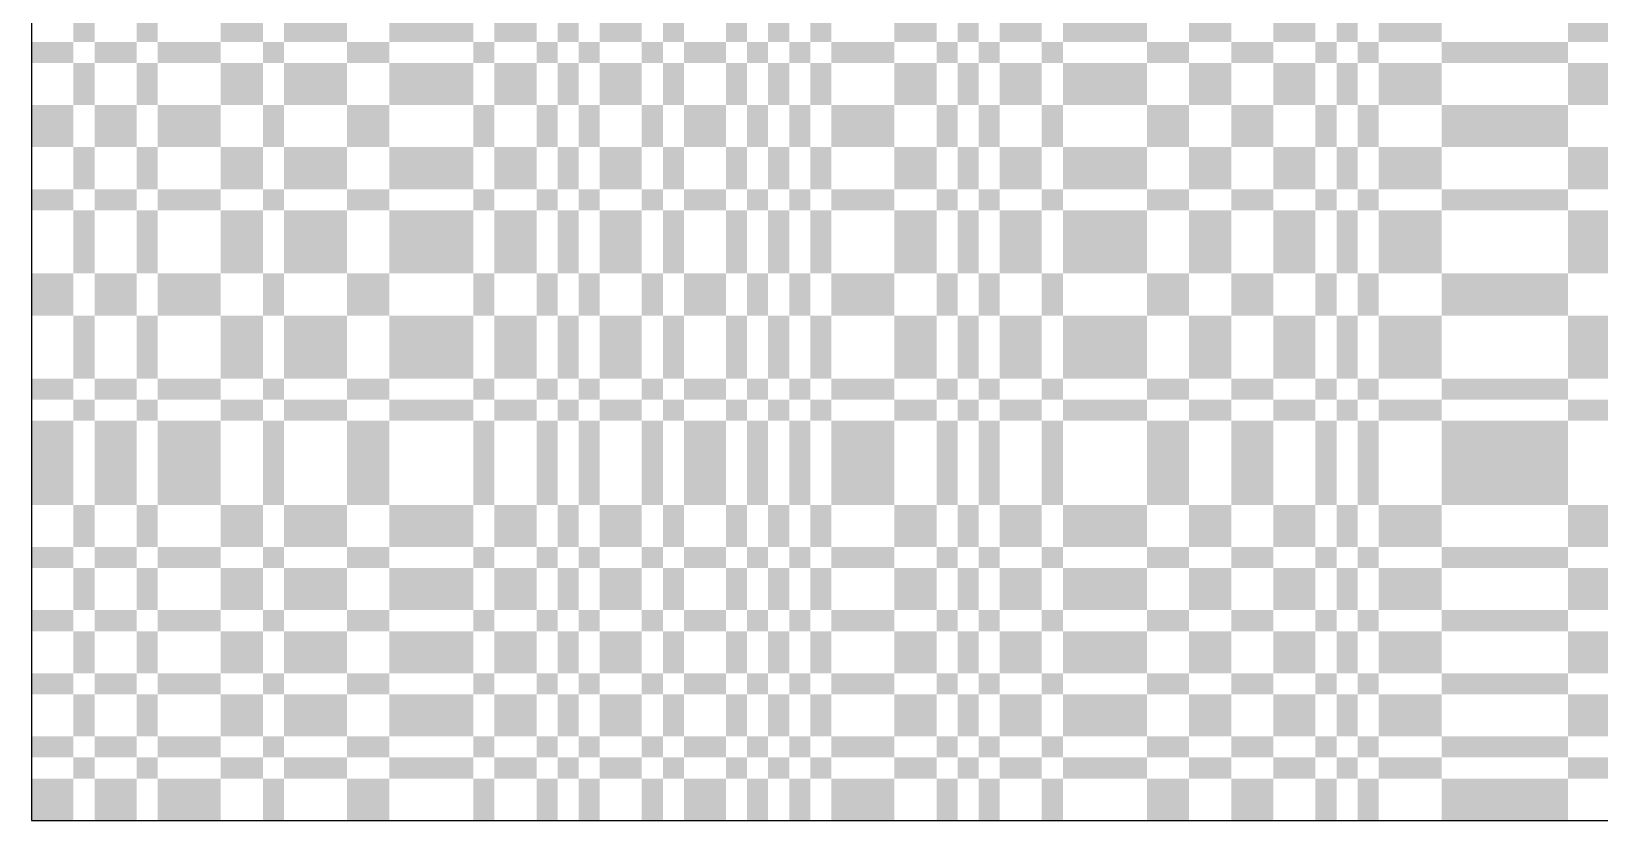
# Model space of a CAD drawing. Extents: x 0 to 10, y 0 to 10.
# Drawn here: x 1 to 2.49, y 1 to 1.75 of the extents above; entities that cross this region are included whole.
import ezdxf

# ---------------------------------------------------------------- set-up
doc = ezdxf.new("R2010")
doc.units = 0
doc.header["$MEASUREMENT"] = 0
doc.layers.add('CHROME', color=7, linetype='Continuous')
doc.layers.add('OUTLINE', color=7, linetype='Continuous')

msp = doc.modelspace()

# ---------------------------------------------------------------- linework, layer by layer
at = {"layer": 'CHROME'}
for points in [[(1.04, 1.74), (1.06, 1.74), (1.04, 1.76), (1.06, 1.76)], [(1.1, 1.74), (1.12, 1.74), (1.1, 1.76), (1.12, 1.76)], [(1.18, 1.74), (1.22, 1.74), (1.18, 1.76), (1.22, 1.76)], [(1.24, 1.74), (1.3, 1.74), (1.24, 1.76), (1.3, 1.76)], [(1.34, 1.74), (1.42, 1.74), (1.34, 1.76), (1.42, 1.76)], [(1.44, 1.74), (1.48, 1.74), (1.44, 1.76), (1.48, 1.76)], [(1.5, 1.74), (1.52, 1.74), (1.5, 1.76), (1.52, 1.76)], [(1.54, 1.74), (1.58, 1.74), (1.54, 1.76), (1.58, 1.76)], [(1.6, 1.74), (1.62, 1.74), (1.6, 1.76), (1.62, 1.76)], [(1.66, 1.74), (1.68, 1.74), (1.66, 1.76), (1.68, 1.76)], [(1.7, 1.74), (1.72, 1.74), (1.7, 1.76), (1.72, 1.76)], [(1.74, 1.74), (1.76, 1.74), (1.74, 1.76), (1.76, 1.76)], [(1.82, 1.74), (1.86, 1.74), (1.82, 1.76), (1.86, 1.76)], [(1.88, 1.74), (1.9, 1.74), (1.88, 1.76), (1.9, 1.76)], [(1.92, 1.74), (1.96, 1.74), (1.92, 1.76), (1.96, 1.76)], [(1.98, 1.74), (2.06, 1.74), (1.98, 1.76), (2.06, 1.76)], [(2.1, 1.74), (2.14, 1.74), (2.1, 1.76), (2.14, 1.76)], [(2.18, 1.74), (2.22, 1.74), (2.18, 1.76), (2.22, 1.76)], [(2.24, 1.74), (2.26, 1.74), (2.24, 1.76), (2.26, 1.76)], [(2.28, 1.74), (2.34, 1.74), (2.28, 1.76), (2.34, 1.76)], [(2.46, 1.74), (2.52, 1.74), (2.46, 1.76), (2.52, 1.76)], [(1, 1.72), (1.04, 1.72), (1, 1.74), (1.04, 1.74)], [(1.06, 1.72), (1.1, 1.72), (1.06, 1.74), (1.1, 1.74)], [(1.12, 1.72), (1.18, 1.72), (1.12, 1.74), (1.18, 1.74)], [(1.22, 1.72), (1.24, 1.72), (1.22, 1.74), (1.24, 1.74)], [(1.3, 1.72), (1.34, 1.72), (1.3, 1.74), (1.34, 1.74)], [(1.42, 1.72), (1.44, 1.72), (1.42, 1.74), (1.44, 1.74)], [(1.48, 1.72), (1.5, 1.72), (1.48, 1.74), (1.5, 1.74)], [(1.52, 1.72), (1.54, 1.72), (1.52, 1.74), (1.54, 1.74)], [(1.58, 1.72), (1.6, 1.72), (1.58, 1.74), (1.6, 1.74)], [(1.62, 1.72), (1.66, 1.72), (1.62, 1.74), (1.66, 1.74)], [(1.68, 1.72), (1.7, 1.72), (1.68, 1.74), (1.7, 1.74)], [(1.72, 1.72), (1.74, 1.72), (1.72, 1.74), (1.74, 1.74)], [(1.76, 1.72), (1.82, 1.72), (1.76, 1.74), (1.82, 1.74)], [(1.86, 1.72), (1.88, 1.72), (1.86, 1.74), (1.88, 1.74)], [(1.9, 1.72), (1.92, 1.72), (1.9, 1.74), (1.92, 1.74)], [(1.96, 1.72), (1.98, 1.72), (1.96, 1.74), (1.98, 1.74)], [(2.06, 1.72), (2.1, 1.72), (2.06, 1.74), (2.1, 1.74)], [(2.14, 1.72), (2.18, 1.72), (2.14, 1.74), (2.18, 1.74)], [(2.22, 1.72), (2.24, 1.72), (2.22, 1.74), (2.24, 1.74)], [(2.26, 1.72), (2.28, 1.72), (2.26, 1.74), (2.28, 1.74)], [(2.34, 1.72), (2.46, 1.72), (2.34, 1.74), (2.46, 1.74)], [(1.04, 1.68), (1.06, 1.68), (1.04, 1.72), (1.06, 1.72)], [(1.1, 1.68), (1.12, 1.68), (1.1, 1.72), (1.12, 1.72)], [(1.18, 1.68), (1.22, 1.68), (1.18, 1.72), (1.22, 1.72)], [(1.24, 1.68), (1.3, 1.68), (1.24, 1.72), (1.3, 1.72)], [(1.34, 1.68), (1.42, 1.68), (1.34, 1.72), (1.42, 1.72)], [(1.44, 1.68), (1.48, 1.68), (1.44, 1.72), (1.48, 1.72)], [(1.5, 1.68), (1.52, 1.68), (1.5, 1.72), (1.52, 1.72)], [(1.54, 1.68), (1.58, 1.68), (1.54, 1.72), (1.58, 1.72)], [(1.6, 1.68), (1.62, 1.68), (1.6, 1.72), (1.62, 1.72)], [(1.66, 1.68), (1.68, 1.68), (1.66, 1.72), (1.68, 1.72)], [(1.7, 1.68), (1.72, 1.68), (1.7, 1.72), (1.72, 1.72)], [(1.74, 1.68), (1.76, 1.68), (1.74, 1.72), (1.76, 1.72)], [(1.82, 1.68), (1.86, 1.68), (1.82, 1.72), (1.86, 1.72)], [(1.88, 1.68), (1.9, 1.68), (1.88, 1.72), (1.9, 1.72)], [(1.92, 1.68), (1.96, 1.68), (1.92, 1.72), (1.96, 1.72)], [(1.98, 1.68), (2.06, 1.68), (1.98, 1.72), (2.06, 1.72)], [(2.1, 1.68), (2.14, 1.68), (2.1, 1.72), (2.14, 1.72)], [(2.18, 1.68), (2.22, 1.68), (2.18, 1.72), (2.22, 1.72)], [(2.24, 1.68), (2.26, 1.68), (2.24, 1.72), (2.26, 1.72)], [(2.28, 1.68), (2.34, 1.68), (2.28, 1.72), (2.34, 1.72)], [(2.46, 1.68), (2.52, 1.68), (2.46, 1.72), (2.52, 1.72)], [(1, 1.64), (1.04, 1.64), (1, 1.68), (1.04, 1.68)], [(1.06, 1.64), (1.1, 1.64), (1.06, 1.68), (1.1, 1.68)], [(1.12, 1.64), (1.18, 1.64), (1.12, 1.68), (1.18, 1.68)], [(1.22, 1.64), (1.24, 1.64), (1.22, 1.68), (1.24, 1.68)], [(1.3, 1.64), (1.34, 1.64), (1.3, 1.68), (1.34, 1.68)], [(1.42, 1.64), (1.44, 1.64), (1.42, 1.68), (1.44, 1.68)], [(1.48, 1.64), (1.5, 1.64), (1.48, 1.68), (1.5, 1.68)], [(1.52, 1.64), (1.54, 1.64), (1.52, 1.68), (1.54, 1.68)], [(1.58, 1.64), (1.6, 1.64), (1.58, 1.68), (1.6, 1.68)], [(1.62, 1.64), (1.66, 1.64), (1.62, 1.68), (1.66, 1.68)], [(1.68, 1.64), (1.7, 1.64), (1.68, 1.68), (1.7, 1.68)], [(1.72, 1.64), (1.74, 1.64), (1.72, 1.68), (1.74, 1.68)], [(1.76, 1.64), (1.82, 1.64), (1.76, 1.68), (1.82, 1.68)], [(1.86, 1.64), (1.88, 1.64), (1.86, 1.68), (1.88, 1.68)], [(1.9, 1.64), (1.92, 1.64), (1.9, 1.68), (1.92, 1.68)], [(1.96, 1.64), (1.98, 1.64), (1.96, 1.68), (1.98, 1.68)], [(2.06, 1.64), (2.1, 1.64), (2.06, 1.68), (2.1, 1.68)], [(2.14, 1.64), (2.18, 1.64), (2.14, 1.68), (2.18, 1.68)], [(2.22, 1.64), (2.24, 1.64), (2.22, 1.68), (2.24, 1.68)], [(2.26, 1.64), (2.28, 1.64), (2.26, 1.68), (2.28, 1.68)], [(2.34, 1.64), (2.46, 1.64), (2.34, 1.68), (2.46, 1.68)], [(1.04, 1.6), (1.06, 1.6), (1.04, 1.64), (1.06, 1.64)], [(1.1, 1.6), (1.12, 1.6), (1.1, 1.64), (1.12, 1.64)], [(1.18, 1.6), (1.22, 1.6), (1.18, 1.64), (1.22, 1.64)], [(1.24, 1.6), (1.3, 1.6), (1.24, 1.64), (1.3, 1.64)], [(1.34, 1.6), (1.42, 1.6), (1.34, 1.64), (1.42, 1.64)], [(1.44, 1.6), (1.48, 1.6), (1.44, 1.64), (1.48, 1.64)], [(1.5, 1.6), (1.52, 1.6), (1.5, 1.64), (1.52, 1.64)], [(1.54, 1.6), (1.58, 1.6), (1.54, 1.64), (1.58, 1.64)], [(1.6, 1.6), (1.62, 1.6), (1.6, 1.64), (1.62, 1.64)], [(1.66, 1.6), (1.68, 1.6), (1.66, 1.64), (1.68, 1.64)], [(1.7, 1.6), (1.72, 1.6), (1.7, 1.64), (1.72, 1.64)], [(1.74, 1.6), (1.76, 1.6), (1.74, 1.64), (1.76, 1.64)], [(1.82, 1.6), (1.86, 1.6), (1.82, 1.64), (1.86, 1.64)], [(1.88, 1.6), (1.9, 1.6), (1.88, 1.64), (1.9, 1.64)], [(1.92, 1.6), (1.96, 1.6), (1.92, 1.64), (1.96, 1.64)], [(1.98, 1.6), (2.06, 1.6), (1.98, 1.64), (2.06, 1.64)], [(2.1, 1.6), (2.14, 1.6), (2.1, 1.64), (2.14, 1.64)], [(2.18, 1.6), (2.22, 1.6), (2.18, 1.64), (2.22, 1.64)], [(2.24, 1.6), (2.26, 1.6), (2.24, 1.64), (2.26, 1.64)], [(2.28, 1.6), (2.34, 1.6), (2.28, 1.64), (2.34, 1.64)], [(2.46, 1.6), (2.52, 1.6), (2.46, 1.64), (2.52, 1.64)], [(1, 1.58), (1.04, 1.58), (1, 1.6), (1.04, 1.6)], [(1.06, 1.58), (1.1, 1.58), (1.06, 1.6), (1.1, 1.6)], [(1.12, 1.58), (1.18, 1.58), (1.12, 1.6), (1.18, 1.6)], [(1.22, 1.58), (1.24, 1.58), (1.22, 1.6), (1.24, 1.6)], [(1.3, 1.58), (1.34, 1.58), (1.3, 1.6), (1.34, 1.6)], [(1.42, 1.58), (1.44, 1.58), (1.42, 1.6), (1.44, 1.6)], [(1.48, 1.58), (1.5, 1.58), (1.48, 1.6), (1.5, 1.6)], [(1.52, 1.58), (1.54, 1.58), (1.52, 1.6), (1.54, 1.6)], [(1.58, 1.58), (1.6, 1.58), (1.58, 1.6), (1.6, 1.6)], [(1.62, 1.58), (1.66, 1.58), (1.62, 1.6), (1.66, 1.6)], [(1.68, 1.58), (1.7, 1.58), (1.68, 1.6), (1.7, 1.6)], [(1.72, 1.58), (1.74, 1.58), (1.72, 1.6), (1.74, 1.6)], [(1.76, 1.58), (1.82, 1.58), (1.76, 1.6), (1.82, 1.6)], [(1.86, 1.58), (1.88, 1.58), (1.86, 1.6), (1.88, 1.6)], [(1.9, 1.58), (1.92, 1.58), (1.9, 1.6), (1.92, 1.6)], [(1.96, 1.58), (1.98, 1.58), (1.96, 1.6), (1.98, 1.6)], [(2.06, 1.58), (2.1, 1.58), (2.06, 1.6), (2.1, 1.6)], [(2.14, 1.58), (2.18, 1.58), (2.14, 1.6), (2.18, 1.6)], [(2.22, 1.58), (2.24, 1.58), (2.22, 1.6), (2.24, 1.6)], [(2.26, 1.58), (2.28, 1.58), (2.26, 1.6), (2.28, 1.6)], [(2.34, 1.58), (2.46, 1.58), (2.34, 1.6), (2.46, 1.6)], [(1.04, 1.52), (1.06, 1.52), (1.04, 1.58), (1.06, 1.58)], [(1.1, 1.52), (1.12, 1.52), (1.1, 1.58), (1.12, 1.58)], [(1.18, 1.52), (1.22, 1.52), (1.18, 1.58), (1.22, 1.58)], [(1.24, 1.52), (1.3, 1.52), (1.24, 1.58), (1.3, 1.58)], [(1.34, 1.52), (1.42, 1.52), (1.34, 1.58), (1.42, 1.58)], [(1.44, 1.52), (1.48, 1.52), (1.44, 1.58), (1.48, 1.58)], [(1.5, 1.52), (1.52, 1.52), (1.5, 1.58), (1.52, 1.58)], [(1.54, 1.52), (1.58, 1.52), (1.54, 1.58), (1.58, 1.58)], [(1.6, 1.52), (1.62, 1.52), (1.6, 1.58), (1.62, 1.58)], [(1.66, 1.52), (1.68, 1.52), (1.66, 1.58), (1.68, 1.58)], [(1.7, 1.52), (1.72, 1.52), (1.7, 1.58), (1.72, 1.58)], [(1.74, 1.52), (1.76, 1.52), (1.74, 1.58), (1.76, 1.58)], [(1.82, 1.52), (1.86, 1.52), (1.82, 1.58), (1.86, 1.58)], [(1.88, 1.52), (1.9, 1.52), (1.88, 1.58), (1.9, 1.58)], [(1.92, 1.52), (1.96, 1.52), (1.92, 1.58), (1.96, 1.58)], [(1.98, 1.52), (2.06, 1.52), (1.98, 1.58), (2.06, 1.58)], [(2.1, 1.52), (2.14, 1.52), (2.1, 1.58), (2.14, 1.58)], [(2.18, 1.52), (2.22, 1.52), (2.18, 1.58), (2.22, 1.58)], [(2.24, 1.52), (2.26, 1.52), (2.24, 1.58), (2.26, 1.58)], [(2.28, 1.52), (2.34, 1.52), (2.28, 1.58), (2.34, 1.58)], [(2.46, 1.52), (2.52, 1.52), (2.46, 1.58), (2.52, 1.58)], [(1, 1.48), (1.04, 1.48), (1, 1.52), (1.04, 1.52)], [(1.06, 1.48), (1.1, 1.48), (1.06, 1.52), (1.1, 1.52)], [(1.12, 1.48), (1.18, 1.48), (1.12, 1.52), (1.18, 1.52)], [(1.22, 1.48), (1.24, 1.48), (1.22, 1.52), (1.24, 1.52)], [(1.3, 1.48), (1.34, 1.48), (1.3, 1.52), (1.34, 1.52)], [(1.42, 1.48), (1.44, 1.48), (1.42, 1.52), (1.44, 1.52)], [(1.48, 1.48), (1.5, 1.48), (1.48, 1.52), (1.5, 1.52)], [(1.52, 1.48), (1.54, 1.48), (1.52, 1.52), (1.54, 1.52)], [(1.58, 1.48), (1.6, 1.48), (1.58, 1.52), (1.6, 1.52)], [(1.62, 1.48), (1.66, 1.48), (1.62, 1.52), (1.66, 1.52)], [(1.68, 1.48), (1.7, 1.48), (1.68, 1.52), (1.7, 1.52)], [(1.72, 1.48), (1.74, 1.48), (1.72, 1.52), (1.74, 1.52)], [(1.76, 1.48), (1.82, 1.48), (1.76, 1.52), (1.82, 1.52)], [(1.86, 1.48), (1.88, 1.48), (1.86, 1.52), (1.88, 1.52)], [(1.9, 1.48), (1.92, 1.48), (1.9, 1.52), (1.92, 1.52)], [(1.96, 1.48), (1.98, 1.48), (1.96, 1.52), (1.98, 1.52)], [(2.06, 1.48), (2.1, 1.48), (2.06, 1.52), (2.1, 1.52)], [(2.14, 1.48), (2.18, 1.48), (2.14, 1.52), (2.18, 1.52)], [(2.22, 1.48), (2.24, 1.48), (2.22, 1.52), (2.24, 1.52)], [(2.26, 1.48), (2.28, 1.48), (2.26, 1.52), (2.28, 1.52)], [(2.34, 1.48), (2.46, 1.48), (2.34, 1.52), (2.46, 1.52)], [(1.04, 1.42), (1.06, 1.42), (1.04, 1.48), (1.06, 1.48)], [(1.1, 1.42), (1.12, 1.42), (1.1, 1.48), (1.12, 1.48)], [(1.18, 1.42), (1.22, 1.42), (1.18, 1.48), (1.22, 1.48)], [(1.24, 1.42), (1.3, 1.42), (1.24, 1.48), (1.3, 1.48)], [(1.34, 1.42), (1.42, 1.42), (1.34, 1.48), (1.42, 1.48)], [(1.44, 1.42), (1.48, 1.42), (1.44, 1.48), (1.48, 1.48)], [(1.5, 1.42), (1.52, 1.42), (1.5, 1.48), (1.52, 1.48)], [(1.54, 1.42), (1.58, 1.42), (1.54, 1.48), (1.58, 1.48)], [(1.6, 1.42), (1.62, 1.42), (1.6, 1.48), (1.62, 1.48)], [(1.66, 1.42), (1.68, 1.42), (1.66, 1.48), (1.68, 1.48)], [(1.7, 1.42), (1.72, 1.42), (1.7, 1.48), (1.72, 1.48)], [(1.74, 1.42), (1.76, 1.42), (1.74, 1.48), (1.76, 1.48)], [(1.82, 1.42), (1.86, 1.42), (1.82, 1.48), (1.86, 1.48)], [(1.88, 1.42), (1.9, 1.42), (1.88, 1.48), (1.9, 1.48)], [(1.92, 1.42), (1.96, 1.42), (1.92, 1.48), (1.96, 1.48)], [(1.98, 1.42), (2.06, 1.42), (1.98, 1.48), (2.06, 1.48)], [(2.1, 1.42), (2.14, 1.42), (2.1, 1.48), (2.14, 1.48)], [(2.18, 1.42), (2.22, 1.42), (2.18, 1.48), (2.22, 1.48)], [(2.24, 1.42), (2.26, 1.42), (2.24, 1.48), (2.26, 1.48)], [(2.28, 1.42), (2.34, 1.42), (2.28, 1.48), (2.34, 1.48)], [(2.46, 1.42), (2.52, 1.42), (2.46, 1.48), (2.52, 1.48)], [(1, 1.4), (1.04, 1.4), (1, 1.42), (1.04, 1.42)], [(1.06, 1.4), (1.1, 1.4), (1.06, 1.42), (1.1, 1.42)], [(1.12, 1.4), (1.18, 1.4), (1.12, 1.42), (1.18, 1.42)], [(1.22, 1.4), (1.24, 1.4), (1.22, 1.42), (1.24, 1.42)], [(1.3, 1.4), (1.34, 1.4), (1.3, 1.42), (1.34, 1.42)], [(1.42, 1.4), (1.44, 1.4), (1.42, 1.42), (1.44, 1.42)], [(1.48, 1.4), (1.5, 1.4), (1.48, 1.42), (1.5, 1.42)], [(1.52, 1.4), (1.54, 1.4), (1.52, 1.42), (1.54, 1.42)], [(1.58, 1.4), (1.6, 1.4), (1.58, 1.42), (1.6, 1.42)], [(1.62, 1.4), (1.66, 1.4), (1.62, 1.42), (1.66, 1.42)], [(1.68, 1.4), (1.7, 1.4), (1.68, 1.42), (1.7, 1.42)], [(1.72, 1.4), (1.74, 1.4), (1.72, 1.42), (1.74, 1.42)], [(1.76, 1.4), (1.82, 1.4), (1.76, 1.42), (1.82, 1.42)], [(1.86, 1.4), (1.88, 1.4), (1.86, 1.42), (1.88, 1.42)], [(1.9, 1.4), (1.92, 1.4), (1.9, 1.42), (1.92, 1.42)], [(1.96, 1.4), (1.98, 1.4), (1.96, 1.42), (1.98, 1.42)], [(2.06, 1.4), (2.1, 1.4), (2.06, 1.42), (2.1, 1.42)], [(2.14, 1.4), (2.18, 1.4), (2.14, 1.42), (2.18, 1.42)], [(2.22, 1.4), (2.24, 1.4), (2.22, 1.42), (2.24, 1.42)], [(2.26, 1.4), (2.28, 1.4), (2.26, 1.42), (2.28, 1.42)], [(2.34, 1.4), (2.46, 1.4), (2.34, 1.42), (2.46, 1.42)], [(1.04, 1.38), (1.06, 1.38), (1.04, 1.4), (1.06, 1.4)], [(1.1, 1.38), (1.12, 1.38), (1.1, 1.4), (1.12, 1.4)], [(1.18, 1.38), (1.22, 1.38), (1.18, 1.4), (1.22, 1.4)], [(1.24, 1.38), (1.3, 1.38), (1.24, 1.4), (1.3, 1.4)], [(1.34, 1.38), (1.42, 1.38), (1.34, 1.4), (1.42, 1.4)], [(1.44, 1.38), (1.48, 1.38), (1.44, 1.4), (1.48, 1.4)], [(1.5, 1.38), (1.52, 1.38), (1.5, 1.4), (1.52, 1.4)], [(1.54, 1.38), (1.58, 1.38), (1.54, 1.4), (1.58, 1.4)], [(1.6, 1.38), (1.62, 1.38), (1.6, 1.4), (1.62, 1.4)], [(1.66, 1.38), (1.68, 1.38), (1.66, 1.4), (1.68, 1.4)], [(1.7, 1.38), (1.72, 1.38), (1.7, 1.4), (1.72, 1.4)], [(1.74, 1.38), (1.76, 1.38), (1.74, 1.4), (1.76, 1.4)], [(1.82, 1.38), (1.86, 1.38), (1.82, 1.4), (1.86, 1.4)], [(1.88, 1.38), (1.9, 1.38), (1.88, 1.4), (1.9, 1.4)], [(1.92, 1.38), (1.96, 1.38), (1.92, 1.4), (1.96, 1.4)], [(1.98, 1.38), (2.06, 1.38), (1.98, 1.4), (2.06, 1.4)], [(2.1, 1.38), (2.14, 1.38), (2.1, 1.4), (2.14, 1.4)], [(2.18, 1.38), (2.22, 1.38), (2.18, 1.4), (2.22, 1.4)], [(2.24, 1.38), (2.26, 1.38), (2.24, 1.4), (2.26, 1.4)], [(2.28, 1.38), (2.34, 1.38), (2.28, 1.4), (2.34, 1.4)], [(2.46, 1.38), (2.52, 1.38), (2.46, 1.4), (2.52, 1.4)], [(1, 1.3), (1.04, 1.3), (1, 1.38), (1.04, 1.38)], [(1.06, 1.3), (1.1, 1.3), (1.06, 1.38), (1.1, 1.38)], [(1.12, 1.3), (1.18, 1.3), (1.12, 1.38), (1.18, 1.38)], [(1.22, 1.3), (1.24, 1.3), (1.22, 1.38), (1.24, 1.38)], [(1.3, 1.3), (1.34, 1.3), (1.3, 1.38), (1.34, 1.38)], [(1.42, 1.3), (1.44, 1.3), (1.42, 1.38), (1.44, 1.38)], [(1.48, 1.3), (1.5, 1.3), (1.48, 1.38), (1.5, 1.38)], [(1.52, 1.3), (1.54, 1.3), (1.52, 1.38), (1.54, 1.38)], [(1.58, 1.3), (1.6, 1.3), (1.58, 1.38), (1.6, 1.38)], [(1.62, 1.3), (1.66, 1.3), (1.62, 1.38), (1.66, 1.38)], [(1.68, 1.3), (1.7, 1.3), (1.68, 1.38), (1.7, 1.38)], [(1.72, 1.3), (1.74, 1.3), (1.72, 1.38), (1.74, 1.38)], [(1.76, 1.3), (1.82, 1.3), (1.76, 1.38), (1.82, 1.38)], [(1.86, 1.3), (1.88, 1.3), (1.86, 1.38), (1.88, 1.38)], [(1.9, 1.3), (1.92, 1.3), (1.9, 1.38), (1.92, 1.38)], [(1.96, 1.3), (1.98, 1.3), (1.96, 1.38), (1.98, 1.38)], [(2.06, 1.3), (2.1, 1.3), (2.06, 1.38), (2.1, 1.38)], [(2.14, 1.3), (2.18, 1.3), (2.14, 1.38), (2.18, 1.38)], [(2.22, 1.3), (2.24, 1.3), (2.22, 1.38), (2.24, 1.38)], [(2.26, 1.3), (2.28, 1.3), (2.26, 1.38), (2.28, 1.38)], [(2.34, 1.3), (2.46, 1.3), (2.34, 1.38), (2.46, 1.38)], [(1.04, 1.26), (1.06, 1.26), (1.04, 1.3), (1.06, 1.3)], [(1.1, 1.26), (1.12, 1.26), (1.1, 1.3), (1.12, 1.3)], [(1.18, 1.26), (1.22, 1.26), (1.18, 1.3), (1.22, 1.3)], [(1.24, 1.26), (1.3, 1.26), (1.24, 1.3), (1.3, 1.3)], [(1.34, 1.26), (1.42, 1.26), (1.34, 1.3), (1.42, 1.3)], [(1.44, 1.26), (1.48, 1.26), (1.44, 1.3), (1.48, 1.3)], [(1.5, 1.26), (1.52, 1.26), (1.5, 1.3), (1.52, 1.3)], [(1.54, 1.26), (1.58, 1.26), (1.54, 1.3), (1.58, 1.3)], [(1.6, 1.26), (1.62, 1.26), (1.6, 1.3), (1.62, 1.3)], [(1.66, 1.26), (1.68, 1.26), (1.66, 1.3), (1.68, 1.3)], [(1.7, 1.26), (1.72, 1.26), (1.7, 1.3), (1.72, 1.3)], [(1.74, 1.26), (1.76, 1.26), (1.74, 1.3), (1.76, 1.3)], [(1.82, 1.26), (1.86, 1.26), (1.82, 1.3), (1.86, 1.3)], [(1.88, 1.26), (1.9, 1.26), (1.88, 1.3), (1.9, 1.3)], [(1.92, 1.26), (1.96, 1.26), (1.92, 1.3), (1.96, 1.3)], [(1.98, 1.26), (2.06, 1.26), (1.98, 1.3), (2.06, 1.3)], [(2.1, 1.26), (2.14, 1.26), (2.1, 1.3), (2.14, 1.3)], [(2.18, 1.26), (2.22, 1.26), (2.18, 1.3), (2.22, 1.3)], [(2.24, 1.26), (2.26, 1.26), (2.24, 1.3), (2.26, 1.3)], [(2.28, 1.26), (2.34, 1.26), (2.28, 1.3), (2.34, 1.3)], [(2.46, 1.26), (2.52, 1.26), (2.46, 1.3), (2.52, 1.3)], [(1, 1.24), (1.04, 1.24), (1, 1.26), (1.04, 1.26)], [(1.06, 1.24), (1.1, 1.24), (1.06, 1.26), (1.1, 1.26)], [(1.12, 1.24), (1.18, 1.24), (1.12, 1.26), (1.18, 1.26)], [(1.22, 1.24), (1.24, 1.24), (1.22, 1.26), (1.24, 1.26)], [(1.3, 1.24), (1.34, 1.24), (1.3, 1.26), (1.34, 1.26)], [(1.42, 1.24), (1.44, 1.24), (1.42, 1.26), (1.44, 1.26)], [(1.48, 1.24), (1.5, 1.24), (1.48, 1.26), (1.5, 1.26)], [(1.52, 1.24), (1.54, 1.24), (1.52, 1.26), (1.54, 1.26)], [(1.58, 1.24), (1.6, 1.24), (1.58, 1.26), (1.6, 1.26)], [(1.62, 1.24), (1.66, 1.24), (1.62, 1.26), (1.66, 1.26)], [(1.68, 1.24), (1.7, 1.24), (1.68, 1.26), (1.7, 1.26)], [(1.72, 1.24), (1.74, 1.24), (1.72, 1.26), (1.74, 1.26)], [(1.76, 1.24), (1.82, 1.24), (1.76, 1.26), (1.82, 1.26)], [(1.86, 1.24), (1.88, 1.24), (1.86, 1.26), (1.88, 1.26)], [(1.9, 1.24), (1.92, 1.24), (1.9, 1.26), (1.92, 1.26)], [(1.96, 1.24), (1.98, 1.24), (1.96, 1.26), (1.98, 1.26)], [(2.06, 1.24), (2.1, 1.24), (2.06, 1.26), (2.1, 1.26)], [(2.14, 1.24), (2.18, 1.24), (2.14, 1.26), (2.18, 1.26)], [(2.22, 1.24), (2.24, 1.24), (2.22, 1.26), (2.24, 1.26)], [(2.26, 1.24), (2.28, 1.24), (2.26, 1.26), (2.28, 1.26)], [(2.34, 1.24), (2.46, 1.24), (2.34, 1.26), (2.46, 1.26)], [(1.04, 1.2), (1.06, 1.2), (1.04, 1.24), (1.06, 1.24)], [(1.1, 1.2), (1.12, 1.2), (1.1, 1.24), (1.12, 1.24)], [(1.18, 1.2), (1.22, 1.2), (1.18, 1.24), (1.22, 1.24)], [(1.24, 1.2), (1.3, 1.2), (1.24, 1.24), (1.3, 1.24)], [(1.34, 1.2), (1.42, 1.2), (1.34, 1.24), (1.42, 1.24)], [(1.44, 1.2), (1.48, 1.2), (1.44, 1.24), (1.48, 1.24)], [(1.5, 1.2), (1.52, 1.2), (1.5, 1.24), (1.52, 1.24)], [(1.54, 1.2), (1.58, 1.2), (1.54, 1.24), (1.58, 1.24)], [(1.6, 1.2), (1.62, 1.2), (1.6, 1.24), (1.62, 1.24)], [(1.66, 1.2), (1.68, 1.2), (1.66, 1.24), (1.68, 1.24)], [(1.7, 1.2), (1.72, 1.2), (1.7, 1.24), (1.72, 1.24)], [(1.74, 1.2), (1.76, 1.2), (1.74, 1.24), (1.76, 1.24)], [(1.82, 1.2), (1.86, 1.2), (1.82, 1.24), (1.86, 1.24)], [(1.88, 1.2), (1.9, 1.2), (1.88, 1.24), (1.9, 1.24)], [(1.92, 1.2), (1.96, 1.2), (1.92, 1.24), (1.96, 1.24)], [(1.98, 1.2), (2.06, 1.2), (1.98, 1.24), (2.06, 1.24)], [(2.1, 1.2), (2.14, 1.2), (2.1, 1.24), (2.14, 1.24)], [(2.18, 1.2), (2.22, 1.2), (2.18, 1.24), (2.22, 1.24)], [(2.24, 1.2), (2.26, 1.2), (2.24, 1.24), (2.26, 1.24)], [(2.28, 1.2), (2.34, 1.2), (2.28, 1.24), (2.34, 1.24)], [(2.46, 1.2), (2.52, 1.2), (2.46, 1.24), (2.52, 1.24)], [(1, 1.18), (1.04, 1.18), (1, 1.2), (1.04, 1.2)], [(1.06, 1.18), (1.1, 1.18), (1.06, 1.2), (1.1, 1.2)], [(1.12, 1.18), (1.18, 1.18), (1.12, 1.2), (1.18, 1.2)], [(1.22, 1.18), (1.24, 1.18), (1.22, 1.2), (1.24, 1.2)], [(1.3, 1.18), (1.34, 1.18), (1.3, 1.2), (1.34, 1.2)], [(1.42, 1.18), (1.44, 1.18), (1.42, 1.2), (1.44, 1.2)], [(1.48, 1.18), (1.5, 1.18), (1.48, 1.2), (1.5, 1.2)], [(1.52, 1.18), (1.54, 1.18), (1.52, 1.2), (1.54, 1.2)], [(1.58, 1.18), (1.6, 1.18), (1.58, 1.2), (1.6, 1.2)], [(1.62, 1.18), (1.66, 1.18), (1.62, 1.2), (1.66, 1.2)], [(1.68, 1.18), (1.7, 1.18), (1.68, 1.2), (1.7, 1.2)], [(1.72, 1.18), (1.74, 1.18), (1.72, 1.2), (1.74, 1.2)], [(1.76, 1.18), (1.82, 1.18), (1.76, 1.2), (1.82, 1.2)], [(1.86, 1.18), (1.88, 1.18), (1.86, 1.2), (1.88, 1.2)], [(1.9, 1.18), (1.92, 1.18), (1.9, 1.2), (1.92, 1.2)], [(1.96, 1.18), (1.98, 1.18), (1.96, 1.2), (1.98, 1.2)], [(2.06, 1.18), (2.1, 1.18), (2.06, 1.2), (2.1, 1.2)], [(2.14, 1.18), (2.18, 1.18), (2.14, 1.2), (2.18, 1.2)], [(2.22, 1.18), (2.24, 1.18), (2.22, 1.2), (2.24, 1.2)], [(2.26, 1.18), (2.28, 1.18), (2.26, 1.2), (2.28, 1.2)], [(2.34, 1.18), (2.46, 1.18), (2.34, 1.2), (2.46, 1.2)], [(1.04, 1.14), (1.06, 1.14), (1.04, 1.18), (1.06, 1.18)], [(1.1, 1.14), (1.12, 1.14), (1.1, 1.18), (1.12, 1.18)], [(1.18, 1.14), (1.22, 1.14), (1.18, 1.18), (1.22, 1.18)], [(1.24, 1.14), (1.3, 1.14), (1.24, 1.18), (1.3, 1.18)], [(1.34, 1.14), (1.42, 1.14), (1.34, 1.18), (1.42, 1.18)], [(1.44, 1.14), (1.48, 1.14), (1.44, 1.18), (1.48, 1.18)], [(1.5, 1.14), (1.52, 1.14), (1.5, 1.18), (1.52, 1.18)], [(1.54, 1.14), (1.58, 1.14), (1.54, 1.18), (1.58, 1.18)], [(1.6, 1.14), (1.62, 1.14), (1.6, 1.18), (1.62, 1.18)], [(1.66, 1.14), (1.68, 1.14), (1.66, 1.18), (1.68, 1.18)], [(1.7, 1.14), (1.72, 1.14), (1.7, 1.18), (1.72, 1.18)], [(1.74, 1.14), (1.76, 1.14), (1.74, 1.18), (1.76, 1.18)], [(1.82, 1.14), (1.86, 1.14), (1.82, 1.18), (1.86, 1.18)], [(1.88, 1.14), (1.9, 1.14), (1.88, 1.18), (1.9, 1.18)], [(1.92, 1.14), (1.96, 1.14), (1.92, 1.18), (1.96, 1.18)], [(1.98, 1.14), (2.06, 1.14), (1.98, 1.18), (2.06, 1.18)], [(2.1, 1.14), (2.14, 1.14), (2.1, 1.18), (2.14, 1.18)], [(2.18, 1.14), (2.22, 1.14), (2.18, 1.18), (2.22, 1.18)], [(2.24, 1.14), (2.26, 1.14), (2.24, 1.18), (2.26, 1.18)], [(2.28, 1.14), (2.34, 1.14), (2.28, 1.18), (2.34, 1.18)], [(2.46, 1.14), (2.52, 1.14), (2.46, 1.18), (2.52, 1.18)], [(1, 1.12), (1.04, 1.12), (1, 1.14), (1.04, 1.14)], [(1.06, 1.12), (1.1, 1.12), (1.06, 1.14), (1.1, 1.14)], [(1.12, 1.12), (1.18, 1.12), (1.12, 1.14), (1.18, 1.14)], [(1.22, 1.12), (1.24, 1.12), (1.22, 1.14), (1.24, 1.14)], [(1.3, 1.12), (1.34, 1.12), (1.3, 1.14), (1.34, 1.14)], [(1.42, 1.12), (1.44, 1.12), (1.42, 1.14), (1.44, 1.14)], [(1.48, 1.12), (1.5, 1.12), (1.48, 1.14), (1.5, 1.14)], [(1.52, 1.12), (1.54, 1.12), (1.52, 1.14), (1.54, 1.14)], [(1.58, 1.12), (1.6, 1.12), (1.58, 1.14), (1.6, 1.14)], [(1.62, 1.12), (1.66, 1.12), (1.62, 1.14), (1.66, 1.14)], [(1.68, 1.12), (1.7, 1.12), (1.68, 1.14), (1.7, 1.14)], [(1.72, 1.12), (1.74, 1.12), (1.72, 1.14), (1.74, 1.14)], [(1.76, 1.12), (1.82, 1.12), (1.76, 1.14), (1.82, 1.14)], [(1.86, 1.12), (1.88, 1.12), (1.86, 1.14), (1.88, 1.14)], [(1.9, 1.12), (1.92, 1.12), (1.9, 1.14), (1.92, 1.14)], [(1.96, 1.12), (1.98, 1.12), (1.96, 1.14), (1.98, 1.14)], [(2.06, 1.12), (2.1, 1.12), (2.06, 1.14), (2.1, 1.14)], [(2.14, 1.12), (2.18, 1.12), (2.14, 1.14), (2.18, 1.14)], [(2.22, 1.12), (2.24, 1.12), (2.22, 1.14), (2.24, 1.14)], [(2.26, 1.12), (2.28, 1.12), (2.26, 1.14), (2.28, 1.14)], [(2.34, 1.12), (2.46, 1.12), (2.34, 1.14), (2.46, 1.14)], [(1.04, 1.08), (1.06, 1.08), (1.04, 1.12), (1.06, 1.12)], [(1.1, 1.08), (1.12, 1.08), (1.1, 1.12), (1.12, 1.12)], [(1.18, 1.08), (1.22, 1.08), (1.18, 1.12), (1.22, 1.12)], [(1.24, 1.08), (1.3, 1.08), (1.24, 1.12), (1.3, 1.12)], [(1.34, 1.08), (1.42, 1.08), (1.34, 1.12), (1.42, 1.12)], [(1.44, 1.08), (1.48, 1.08), (1.44, 1.12), (1.48, 1.12)], [(1.5, 1.08), (1.52, 1.08), (1.5, 1.12), (1.52, 1.12)], [(1.54, 1.08), (1.58, 1.08), (1.54, 1.12), (1.58, 1.12)], [(1.6, 1.08), (1.62, 1.08), (1.6, 1.12), (1.62, 1.12)], [(1.66, 1.08), (1.68, 1.08), (1.66, 1.12), (1.68, 1.12)], [(1.7, 1.08), (1.72, 1.08), (1.7, 1.12), (1.72, 1.12)], [(1.74, 1.08), (1.76, 1.08), (1.74, 1.12), (1.76, 1.12)], [(1.82, 1.08), (1.86, 1.08), (1.82, 1.12), (1.86, 1.12)], [(1.88, 1.08), (1.9, 1.08), (1.88, 1.12), (1.9, 1.12)], [(1.92, 1.08), (1.96, 1.08), (1.92, 1.12), (1.96, 1.12)], [(1.98, 1.08), (2.06, 1.08), (1.98, 1.12), (2.06, 1.12)], [(2.1, 1.08), (2.14, 1.08), (2.1, 1.12), (2.14, 1.12)], [(2.18, 1.08), (2.22, 1.08), (2.18, 1.12), (2.22, 1.12)], [(2.24, 1.08), (2.26, 1.08), (2.24, 1.12), (2.26, 1.12)], [(2.28, 1.08), (2.34, 1.08), (2.28, 1.12), (2.34, 1.12)], [(2.46, 1.08), (2.52, 1.08), (2.46, 1.12), (2.52, 1.12)], [(1, 1.06), (1.04, 1.06), (1, 1.08), (1.04, 1.08)], [(1.06, 1.06), (1.1, 1.06), (1.06, 1.08), (1.1, 1.08)], [(1.12, 1.06), (1.18, 1.06), (1.12, 1.08), (1.18, 1.08)], [(1.22, 1.06), (1.24, 1.06), (1.22, 1.08), (1.24, 1.08)], [(1.3, 1.06), (1.34, 1.06), (1.3, 1.08), (1.34, 1.08)], [(1.42, 1.06), (1.44, 1.06), (1.42, 1.08), (1.44, 1.08)], [(1.48, 1.06), (1.5, 1.06), (1.48, 1.08), (1.5, 1.08)], [(1.52, 1.06), (1.54, 1.06), (1.52, 1.08), (1.54, 1.08)], [(1.58, 1.06), (1.6, 1.06), (1.58, 1.08), (1.6, 1.08)], [(1.62, 1.06), (1.66, 1.06), (1.62, 1.08), (1.66, 1.08)], [(1.68, 1.06), (1.7, 1.06), (1.68, 1.08), (1.7, 1.08)], [(1.72, 1.06), (1.74, 1.06), (1.72, 1.08), (1.74, 1.08)], [(1.76, 1.06), (1.82, 1.06), (1.76, 1.08), (1.82, 1.08)], [(1.86, 1.06), (1.88, 1.06), (1.86, 1.08), (1.88, 1.08)], [(1.9, 1.06), (1.92, 1.06), (1.9, 1.08), (1.92, 1.08)], [(1.96, 1.06), (1.98, 1.06), (1.96, 1.08), (1.98, 1.08)], [(2.06, 1.06), (2.1, 1.06), (2.06, 1.08), (2.1, 1.08)], [(2.14, 1.06), (2.18, 1.06), (2.14, 1.08), (2.18, 1.08)], [(2.22, 1.06), (2.24, 1.06), (2.22, 1.08), (2.24, 1.08)], [(2.26, 1.06), (2.28, 1.06), (2.26, 1.08), (2.28, 1.08)], [(2.34, 1.06), (2.46, 1.06), (2.34, 1.08), (2.46, 1.08)], [(1.04, 1.04), (1.06, 1.04), (1.04, 1.06), (1.06, 1.06)], [(1.1, 1.04), (1.12, 1.04), (1.1, 1.06), (1.12, 1.06)], [(1.18, 1.04), (1.22, 1.04), (1.18, 1.06), (1.22, 1.06)], [(1.24, 1.04), (1.3, 1.04), (1.24, 1.06), (1.3, 1.06)], [(1.34, 1.04), (1.42, 1.04), (1.34, 1.06), (1.42, 1.06)], [(1.44, 1.04), (1.48, 1.04), (1.44, 1.06), (1.48, 1.06)], [(1.5, 1.04), (1.52, 1.04), (1.5, 1.06), (1.52, 1.06)], [(1.54, 1.04), (1.58, 1.04), (1.54, 1.06), (1.58, 1.06)], [(1.6, 1.04), (1.62, 1.04), (1.6, 1.06), (1.62, 1.06)], [(1.66, 1.04), (1.68, 1.04), (1.66, 1.06), (1.68, 1.06)], [(1.7, 1.04), (1.72, 1.04), (1.7, 1.06), (1.72, 1.06)], [(1.74, 1.04), (1.76, 1.04), (1.74, 1.06), (1.76, 1.06)], [(1.82, 1.04), (1.86, 1.04), (1.82, 1.06), (1.86, 1.06)], [(1.88, 1.04), (1.9, 1.04), (1.88, 1.06), (1.9, 1.06)], [(1.92, 1.04), (1.96, 1.04), (1.92, 1.06), (1.96, 1.06)], [(1.98, 1.04), (2.06, 1.04), (1.98, 1.06), (2.06, 1.06)], [(2.1, 1.04), (2.14, 1.04), (2.1, 1.06), (2.14, 1.06)], [(2.18, 1.04), (2.22, 1.04), (2.18, 1.06), (2.22, 1.06)], [(2.24, 1.04), (2.26, 1.04), (2.24, 1.06), (2.26, 1.06)], [(2.28, 1.04), (2.34, 1.04), (2.28, 1.06), (2.34, 1.06)], [(2.46, 1.04), (2.52, 1.04), (2.46, 1.06), (2.52, 1.06)], [(1, 1), (1.04, 1), (1, 1.04), (1.04, 1.04)], [(1.06, 1), (1.1, 1), (1.06, 1.04), (1.1, 1.04)], [(1.12, 1), (1.18, 1), (1.12, 1.04), (1.18, 1.04)], [(1.22, 1), (1.24, 1), (1.22, 1.04), (1.24, 1.04)], [(1.3, 1), (1.34, 1), (1.3, 1.04), (1.34, 1.04)], [(1.42, 1), (1.44, 1), (1.42, 1.04), (1.44, 1.04)], [(1.48, 1), (1.5, 1), (1.48, 1.04), (1.5, 1.04)], [(1.52, 1), (1.54, 1), (1.52, 1.04), (1.54, 1.04)], [(1.58, 1), (1.6, 1), (1.58, 1.04), (1.6, 1.04)], [(1.62, 1), (1.66, 1), (1.62, 1.04), (1.66, 1.04)], [(1.68, 1), (1.7, 1), (1.68, 1.04), (1.7, 1.04)], [(1.72, 1), (1.74, 1), (1.72, 1.04), (1.74, 1.04)], [(1.76, 1), (1.82, 1), (1.76, 1.04), (1.82, 1.04)], [(1.86, 1), (1.88, 1), (1.86, 1.04), (1.88, 1.04)], [(1.9, 1), (1.92, 1), (1.9, 1.04), (1.92, 1.04)], [(1.96, 1), (1.98, 1), (1.96, 1.04), (1.98, 1.04)], [(2.06, 1), (2.1, 1), (2.06, 1.04), (2.1, 1.04)], [(2.14, 1), (2.18, 1), (2.14, 1.04), (2.18, 1.04)], [(2.22, 1), (2.24, 1), (2.22, 1.04), (2.24, 1.04)], [(2.26, 1), (2.28, 1), (2.26, 1.04), (2.28, 1.04)], [(2.34, 1), (2.46, 1), (2.34, 1.04), (2.46, 1.04)]]:
    msp.add_solid(points, dxfattribs=at)
at = {"layer": 'OUTLINE'}
for p, q in [((1, 9), (1, 1)), ((1, 1), (9, 1))]:
    msp.add_line(p, q, dxfattribs=at)

doc.saveas('drawing.dxf')
